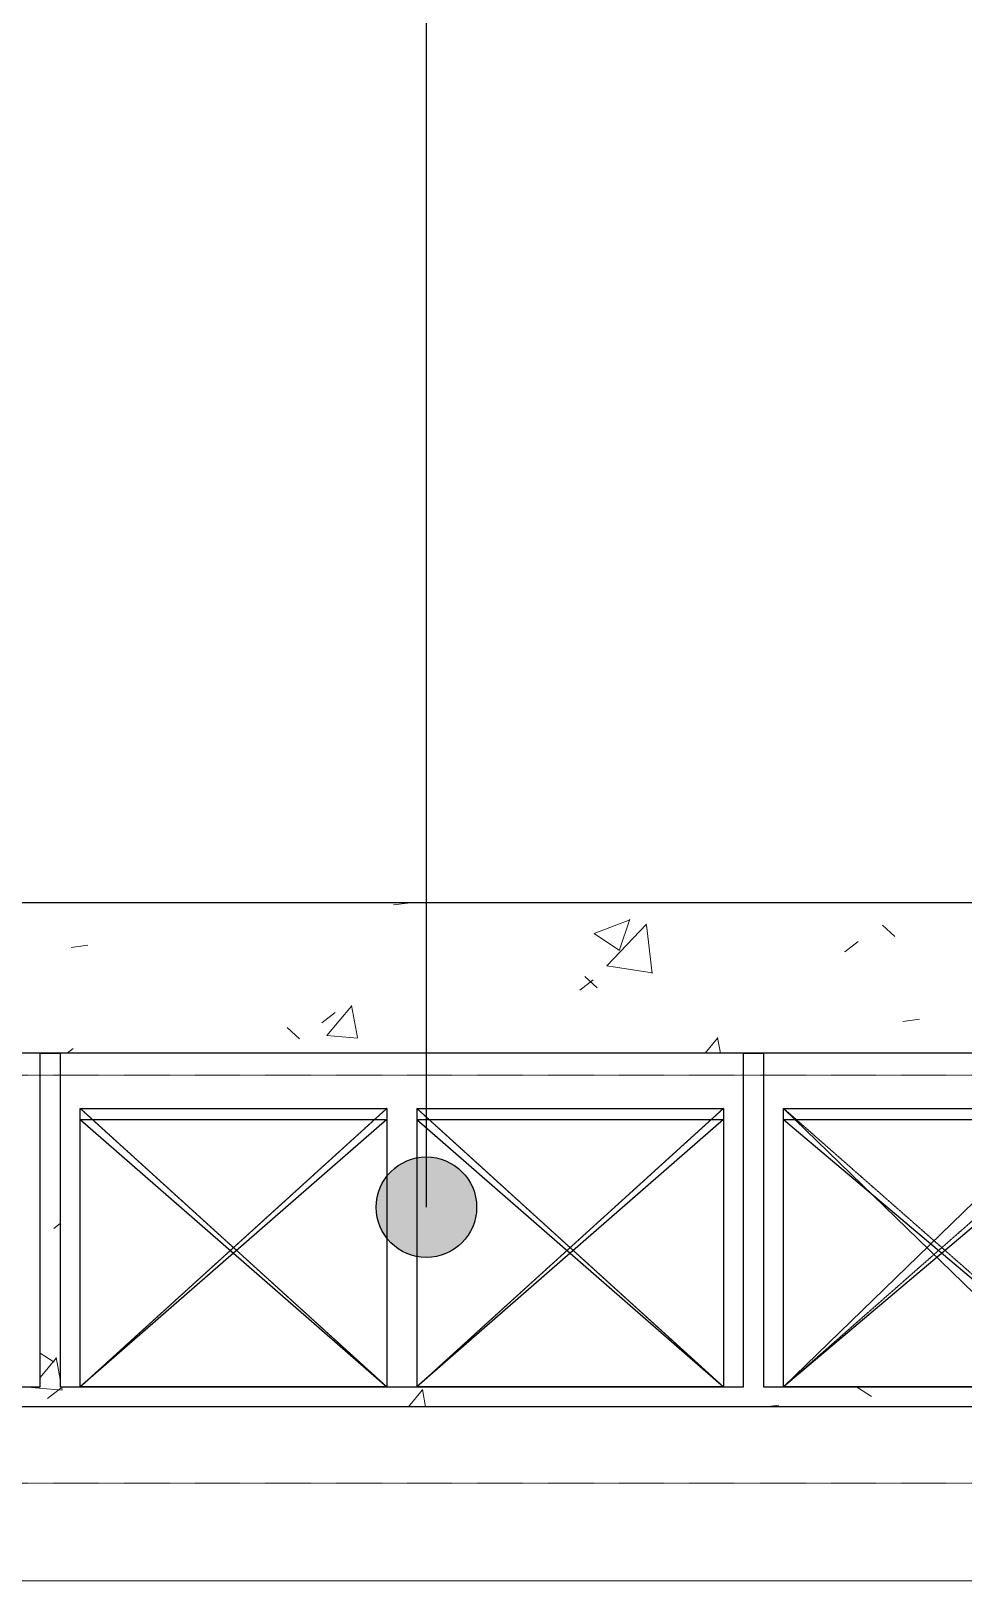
# Model space of a CAD drawing. Header units: millimetres. Extents: x -962357 to -591933, y -35273 to 59420.
# Drawn here: x -880721 to -871445, y 11220 to 26646 of the extents above; entities that cross this region are included whole.
import ezdxf

# ---------------------------------------------------------------- set-up
doc = ezdxf.new("R2010")
doc.units = ezdxf.units.MM
doc.linetypes.add('DPA_Grid _ Level 100', pattern=[10, 5.5, -1.6, 1.3, -1.6])
doc.linetypes.add('DPA_Overhead 100', pattern=[2.75, 1.75, -1])
for name, color, linetype, lineweight in [('_ _ A-DETL-OPENING', 1, 'Continuous', 25), ('A-FLOR-E', 2, 'Continuous', 9), ('A-FLOR-OVHD', 2, 'DPA_Overhead 100', 25), ('A-ROOM-IDEN', 3, 'Continuous', 25), ('A-WALL', 5, 'Continuous', 9), ('A-WALL-PATT', 1, 'Continuous', 9), ('S-GRID', 251, 'Continuous', 9), ('WALL-E', 2, 'Continuous', 9)]:
    doc.layers.add(name, color=color, linetype=linetype, lineweight=lineweight)
pattern_1 = [(50, (2.4, 1), (3643.682, -318.781), [381, -4191]), (355, (2.4, 1), (-704.856, 3821.136), [304.8, -3352.8]), (100.451, (306, -25.6), (2938.852, 3502.332), [323.8, -3561.801]), (46.184, (2.4, 1017), (5421.581, -840.856), [571.5, -6286.5]), (96.636, (454, 947), (4748.05, 4948.55), [485.7, -5342.702]), (351.184, (2.4, 1017), (4748.1, 4948.506), [457.2, -5029.2]), (21, (510.4, 763), (3032.288, -2045.304), [381, -4191]), (326, (510.4, 763), (1236.042, 3683.762), [304.8, -3352.8]), (71.451, (763, 592.5), (4268.343, 1638.425), [323.8, -3561.801]), (37.5, (2.4, 1), (61.772, 1691.1008), [167.64, -3144.52, 167.64, -3235.96, -3365.5]), (37.5, (2.4, 1), (61.772, 1691.1008), [-6715.76, 167.64, -3197.86]), (7.5, (2.4, 1), (1336.3933, 2003.6115), [167.64, -1772.92, 167.64, -3068.32, -1282.7]), (7.5, (2.4, 1), (1336.3933, 2003.6115), [-5176.52, 167.64, -1115.06]), (327.5, (-1130.5, 1), (2711.8178, -114.5786), [167.64, -1102.36, 167.64, -3794.76, -5257.8]), (327.5, (-1130.5, 1), (2711.8178, -114.5786), [-5232.4, 167.64, -5090.16]), (317.5, (-1638.5, 1), (2962.5856, 508.5334), [167.64, -1483.36, 167.64, -2463.8, -3733.8]), (317.5, (-1638.5, 1), (2962.5856, 508.5334), [-4282.44, 167.64, -3566.16])]

msp = doc.modelspace()

# ---------------------------------------------------------------- hatches: boundary and pattern name
at = {"layer": 'A-ROOM-IDEN'}
h = msp.add_hatch(color=256, dxfattribs=at)
edge = h.paths.add_edge_path()
edge.add_arc((-876785.8, 14940), 500, 0, 360)
at = {"layer": 'A-WALL-PATT'}
h = msp.add_hatch(dxfattribs=at)
h.set_pattern_fill('FP_1', color=256, style=0, pattern_type=2)
h.set_pattern_definition(pattern_1)
h.paths.add_polyline_path([(-859629.8, 16473), (-848905, 16473), (-848905, 17973), (-895023, 17973), (-895023, 16473), (-865433.7, 16473)])
h = msp.add_hatch(dxfattribs=at)
h.set_pattern_fill('FP_1', color=256, style=0, pattern_type=2)
h.set_pattern_definition(pattern_1)
h.paths.add_polyline_path([(-880630, 13153), (-880430, 13153), (-880430, 16473), (-880630, 16473), (-880630, 14318.4)])
h = msp.add_hatch(dxfattribs=at)
h.set_pattern_fill('FP_1', color=256, style=0, pattern_type=2)
h.set_pattern_definition(pattern_1)
h.paths.add_polyline_path([(-866830, 12953), (-866830, 13153), (-895023, 13153), (-895023, 12953), (-866884.7, 12953)])

# ---------------------------------------------------------------- linework, layer by layer
at = {"layer": '_ _ A-DETL-OPENING'}
for p, q in [((-880230, 13153), (-880230, 15923)), ((-880230, 15923), (-877180, 15923)), ((-877180, 15923), (-880230, 13153)), ((-880230, 15923), (-877180, 13153)), ((-877180, 15923), (-877180, 13153)), ((-877180, 15923), (-877180, 13153)), ((-876880, 15923), (-876880, 13153)), ((-873830, 15923), (-876880, 13153)), ((-876880, 15923), (-873830, 13153)), ((-876880, 15923), (-873830, 15923)), ((-876880, 15923), (-873830, 15923)), ((-873830, 15923), (-873830, 13153)), ((-870380, 15923), (-873230, 13153)), ((-873230, 15923), (-870380, 13153)), ((-873230, 13153), (-873230, 15923)), ((-873230, 15923), (-870380, 15923)), ((-880230, 13153), (-880230, 15813)), ((-880230, 15813), (-877180, 15813)), ((-877180, 15813), (-880230, 13153)), ((-880230, 15813), (-877180, 13153)), ((-877180, 15813), (-877180, 13153)), ((-876880, 15813), (-876880, 13153)), ((-873830, 15813), (-876880, 13153)), ((-876880, 15813), (-873830, 13153)), ((-876880, 15813), (-873830, 15813)), ((-873830, 15813), (-873830, 13153)), ((-870080, 15813), (-873230, 13153)), ((-873230, 15813), (-870080, 13153)), ((-873230, 13153), (-873230, 15813)), ((-873230, 15813), (-870080, 15813)), ((-877180, 13153), (-880230, 13153)), ((-877180, 13153), (-880230, 13153)), ((-873830, 13153), (-876880, 13153)), ((-873830, 13153), (-876880, 13153)), ((-870380, 13153), (-873230, 13153)), ((-870080, 13153), (-873230, 13153)), ((-870080, 13153), (-873230, 13153))]:
    msp.add_line(p, q, dxfattribs=at)
at = {"layer": 'A-FLOR-E'}
for p, q in [((-895023, 16473), (-866628, 16473)), ((-866628, 16473), (-895023, 16473)), ((-877180, 15923), (-880230, 15923)), ((-880230, 15923), (-880230, 15813)), ((-880230, 15923), (-877180, 15923)), ((-880230, 15813), (-880230, 15923)), ((-877180, 15813), (-877180, 15923)), ((-877180, 15923), (-877180, 15813)), ((-873830, 15923), (-876880, 15923)), ((-876880, 15923), (-876880, 15813)), ((-876880, 15813), (-876880, 15923)), ((-876880, 15923), (-873830, 15923)), ((-873830, 15813), (-873830, 15923)), ((-873830, 15923), (-873830, 15813)), ((-870380, 15923), (-873230, 15923)), ((-873230, 15923), (-873230, 15813)), ((-873230, 15923), (-870380, 15923)), ((-873230, 15813), (-873230, 15923)), ((-880230, 15813), (-880230, 13153)), ((-880230, 13153), (-880230, 15813)), ((-877180, 13153), (-877180, 15813)), ((-877180, 15813), (-877180, 13153)), ((-876880, 15813), (-876880, 13153)), ((-876880, 13153), (-876880, 15813)), ((-873830, 13153), (-873830, 15813)), ((-873830, 15813), (-873830, 13153)), ((-873230, 15813), (-873230, 13153)), ((-873230, 13153), (-873230, 15813)), ((-880230, 13153), (-877180, 13153)), ((-877180, 13153), (-880230, 13153)), ((-876880, 13153), (-873830, 13153)), ((-873830, 13153), (-876880, 13153)), ((-873230, 13153), (-869530, 13153)), ((-869530, 13153), (-873230, 13153)), ((-869380, 11220), (-895023, 11220)), ((-895023, 11220), (-869380, 11220))]:
    msp.add_line(p, q, dxfattribs=at)
at = {"layer": 'A-FLOR-OVHD'}
for p, q in [((-880230, 13153), (-880230, 15923)), ((-880230, 15923), (-877180, 15923)), ((-877180, 15923), (-880230, 13153)), ((-880230, 15923), (-877180, 13153)), ((-876880, 15923), (-876880, 13153)), ((-873830, 15923), (-876880, 13153)), ((-876880, 15923), (-873830, 13153)), ((-873830, 15923), (-873830, 13153)), ((-870080, 15923), (-873230, 13153)), ((-873230, 15923), (-870080, 13153)), ((-873230, 13153), (-873230, 15923)), ((-873230, 15923), (-870080, 15923)), ((-877180, 13153), (-880230, 13153)), ((-873830, 13153), (-876880, 13153))]:
    msp.add_line(p, q, dxfattribs=at)
at = {"layer": 'A-ROOM-IDEN'}
msp.add_line((-876785.8, 14940), (-876785.8, 30343.8), dxfattribs=at)
msp.add_circle((-876785.8, 14940), 500, dxfattribs=at)
at = {"layer": 'A-WALL', "color": 7, "lineweight": 25}
for p, q in [((-895023, 17973), (-848905, 17973)), ((-848905, 16473), (-885280, 16473)), ((-880630, 13153), (-880630, 16473)), ((-880630, 16473), (-880430, 16473)), ((-880430, 16473), (-880430, 13153)), ((-873630, 13153), (-873630, 16473)), ((-873630, 16473), (-873430, 16473)), ((-873430, 16473), (-873430, 13153)), ((-885280, 13153), (-880630, 13153)), ((-880430, 13153), (-873630, 13153)), ((-873430, 13153), (-869530, 13153)), ((-870780, 12953), (-895023, 12953))]:
    msp.add_line(p, q, dxfattribs=at)
at = {"layer": 'S-GRID', "linetype": 'DPA_Grid _ Level 100'}
for p, q in [((-601518.7, 16253), (-954682, 16253)), ((-601518.7, 12195), (-957857, 12195))]:
    msp.add_line(p, q, dxfattribs=at)
at = {"layer": 'WALL-E'}
for p, q in [((-880230, 13153), (-877180, 13153)), ((-879559.7, 13153), (-880230, 13153)), ((-879059.7, 13153), (-879559.7, 13153)), ((-877180, 13153), (-879059.7, 13153)), ((-876880, 13153), (-873830, 13153)), ((-873830, 13153), (-876880, 13153)), ((-873230, 13153), (-869530, 13153)), ((-869530, 13153), (-873230, 13153))]:
    msp.add_line(p, q, dxfattribs=at)

doc.saveas('drawing.dxf')
